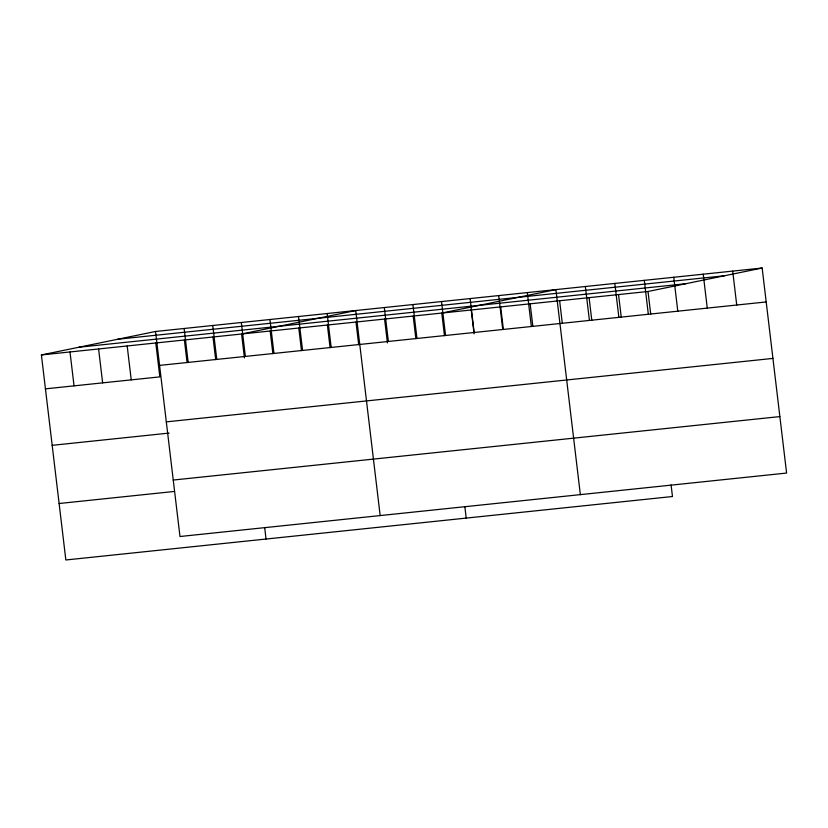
<?xml version="1.0" encoding="UTF-8"?>
<svg xmlns="http://www.w3.org/2000/svg" width="828" height="828" viewBox="0 0 828 828"><rect width="100%" height="100%" fill="white"/><g stroke="black" fill="none" stroke-linecap="round" stroke-linejoin="round"><path stroke-width="1.24" d="M671.084 484.97L672.471 496.521L65.847 559.976L41.4 354.943L155.529 331.479L762.153 268.024L786.6 473.057L179.986 536.513L155.529 331.479M41.4 354.943L648.014 291.487L762.153 268.024M117.866 339.221L724.49 275.765M79.064 347.201L685.677 283.745M159.576 365.396L766.19 301.941M45.447 388.849L159.835 376.885L155.788 342.968M166.314 421.866L772.928 358.41M52.174 445.329L169.057 433.096M173.249 480.043L779.862 416.587M59.119 503.507L173.507 491.542M732.687 271.108L736.734 305.014M703.22 274.182L707.267 308.099M673.754 277.266L677.801 311.183M648.014 291.487L650.715 314.091M644.298 280.35L648.334 314.267M618.547 294.561L621.248 317.176M614.831 283.435L618.878 317.352M589.091 297.645L591.782 320.26M585.365 286.519L589.412 320.426M559.625 300.73L562.315 323.344M580.356 494.637L555.899 289.593L441.769 313.056L444.46 335.671M530.158 303.814L532.859 326.418M527.301 292.584L531.348 326.501M500.692 306.898L503.393 329.503M498.704 295.575L502.751 329.492M470.107 298.566L474.154 332.483M471.236 309.972L474.082 333.839M441.51 301.558L445.557 335.475M464.839 506.55L466.216 518.1M412.913 304.549L416.96 338.466M413.172 316.048L415.863 338.662M384.316 307.55L388.363 341.457M384.575 319.039L387.421 342.906M380.166 515.575L355.719 310.541L241.579 333.994L244.426 357.862M355.978 322.03L358.669 344.645M327.122 313.533L331.169 347.439M327.381 325.021L330.072 347.636M298.525 316.524L302.562 350.43M298.784 328.012L301.475 350.627M269.928 319.515L273.964 353.432M270.176 331.003L272.878 353.618M241.331 322.506L245.367 356.423M264.66 527.488L266.036 539.038M212.734 325.497L216.77 359.414M212.982 336.986L215.684 359.6M184.137 328.488L188.173 362.405M184.385 339.977L187.087 362.592M127.191 345.969L131.238 379.876M98.594 348.961L102.641 382.867M69.997 351.952L74.044 385.858"/></g></svg>
